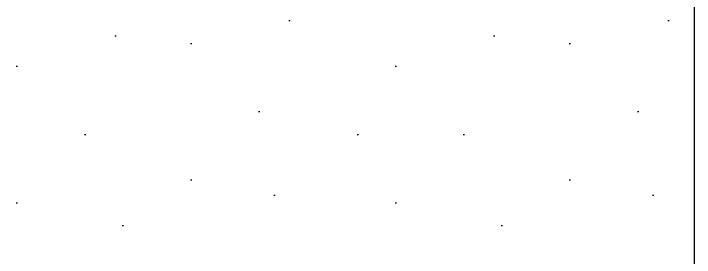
# Model space of a CAD drawing. Header units: millimetres. Extents: x -100 to 224448, y 0 to 22177.
# Drawn here: x 161157 to 162526, y 17600 to 18089 of the extents above; entities that cross this region are included whole.
import ezdxf

# ---------------------------------------------------------------- set-up
doc = ezdxf.new("R2010")
doc.units = ezdxf.units.MM
for name, color, linetype in [('Background_0', 7, 'Continuous'), ('Elevation_Gypsum Board', 7, 'Continuous'), ('Viewport border', 7, 'Continuous')]:
    doc.layers.add(name, color=color, linetype=linetype)

# ---------------------------------------------------------------- blocks, each defined once
blk = doc.blocks.new("CC'__section__..%5CMainBuilding.dwg", base_point=(1833.3, -9100))
at = {"layer": 'Elevation_Gypsum Board'}
h = blk.add_hatch(dxfattribs=at)
h.set_pattern_fill('DOTS2', color=256, scale=30, style=0)
h.paths.add_polyline_path([(5062.4, 8440), (5234.4, 8440), (5234.4, 8523), (5134.4, 8523), (5134.4, 8583), (5508.7, 8583), (5508.7, 8593), (5526, 8593), (5565, 8593), (5643.8, 8593), (5652.4, 8593), (5652.4, 8583), (6503.3, 8583), (6503.3, 8722.2), (6499.9, 8722.2), (6499.9, 8733), (6508.9, 8733), (6508.9, 8722.2), (6505.5, 8722.2), (6505.5, 8583), (7874.4, 8583), (7874.4, 8523), (7774.4, 8523), (7774.4, 8440), (7868.9, 8440), (7877.4, 8440), (8166.3, 8440), (8677.4, 8440), (8966.3, 8440), (9477.4, 8440), (9621.8, 8498.2), (9621.8, 8492.1), (9513.8, 8107.1), (9514, 8107.5, -0.162902), (9511.9, 8107.8), (9511.9, 8112.4), (9519.9, 8112.8), (9521, 8116.1, -0.163594), (9519, 8116.3), (9519, 8120.9), (9529, 8121, -0.017407), (9539, 8120.9), (9539, 8116.3, -0.167992), (9536.8, 8116.1), (9533.6, 8106.6), (9693.4, 8106.2), (9693.4, 10445), (3582.4, 10445), (3582.4, 7750), (5068.4, 7750), (5134.1, 8216.6), (5135.9, 8229.2), (5162.8, 8420), (4962.8, 8420), (4962.8, 8440), (5056.7, 8440), (5017.3, 8492.1), (5017.3, 8498.2)])
h.paths.add_polyline_path([(5475, 8610.9, -1), (5430.4, 8610.9, -1)], flags=16)
h.paths.add_polyline_path([(5383, 8616.5), (5309.8, 8589.8), (5306.4, 8599.2), (5379.6, 8625.9), (5439.3, 8647.6), (5499.8, 8669.6), (5503.2, 8660.2), (5442.8, 8638.2)], flags=16)
at = {"layer": 'Background_0', "extrusion": (0, 1, 0)}
blk.add_line((9693.4, 7750), (9693.4, 12074.7), dxfattribs=at)

msp = doc.modelspace()

# ---------------------------------------------------------------- block references
at = {"layer": 'Viewport border'}
msp.add_blockref("CC'__section__..%5CMainBuilding.dwg", (154666.2, 0), dxfattribs=at)

doc.saveas('drawing.dxf')
